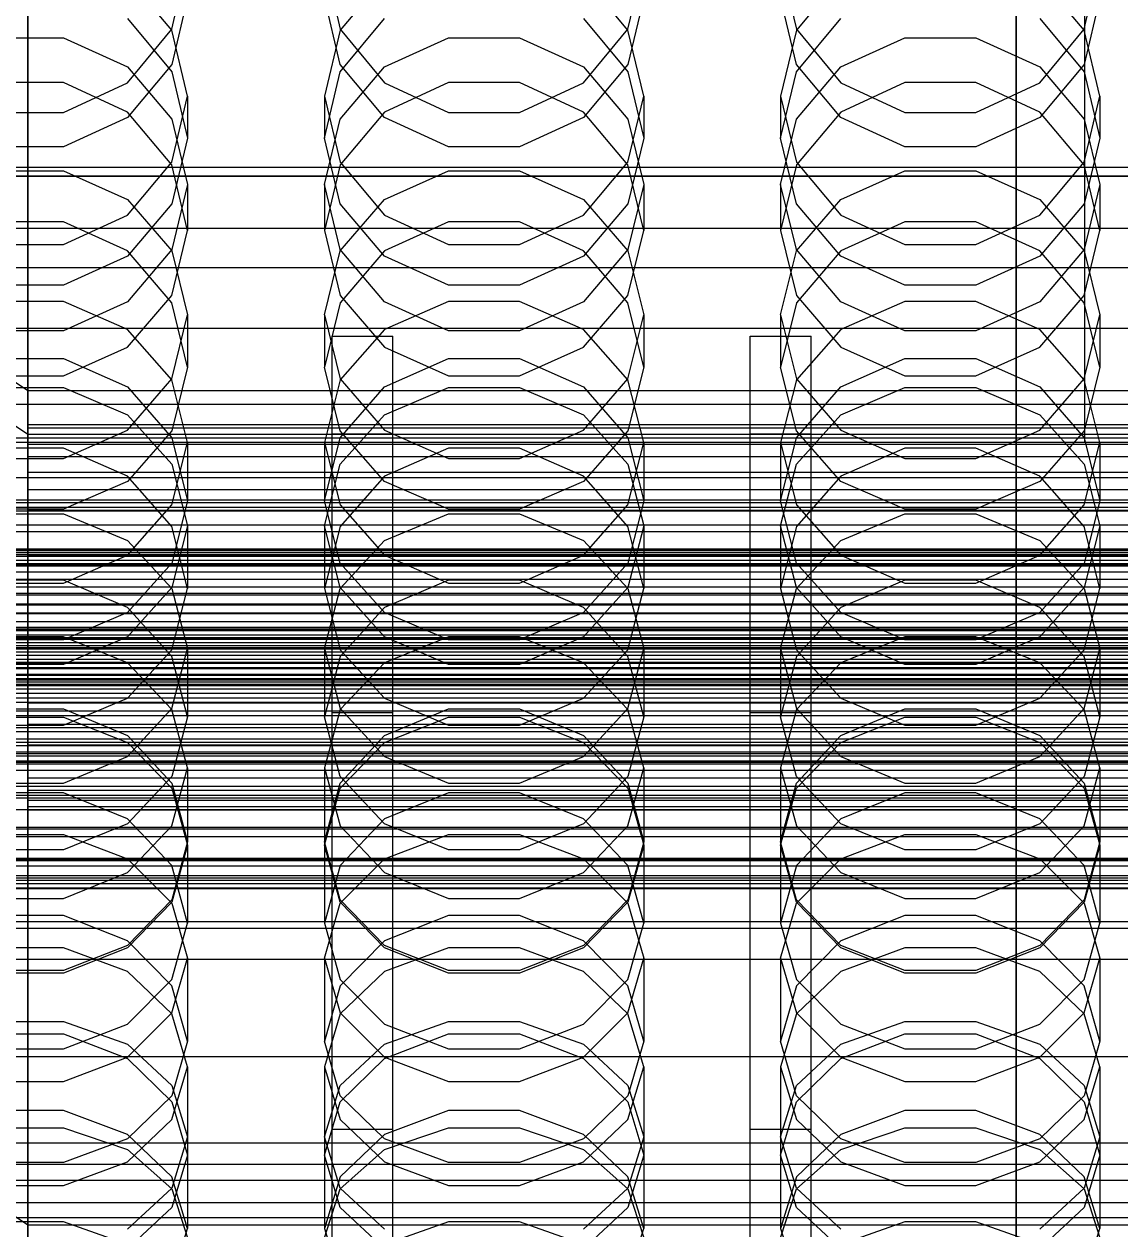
# Model space of a CAD drawing. Header units: millimetres. Extents: x -1970 to 34302, y -65268 to 6837.
# Drawn here: x -130.5 to 13.6, y -34538.5 to -34380 of the extents above; entities that cross this region are included whole.
import ezdxf

# ---------------------------------------------------------------- set-up
doc = ezdxf.new("R2010")
doc.units = ezdxf.units.MM
for name, color, linetype, lineweight in [('COTAS_O', 1, 'Continuous', 0), ('frontal_briquetadora', 7, 'Continuous', 0), ('frontal_C01', 7, 'Continuous', 0), ('frontal_C02', 7, 'Continuous', 0), ('frontal_mezcladora', 7, 'Continuous', 0), ('frontal_tolva', 7, 'Continuous', 0), ('frontal_tolva-C01', 7, 'Continuous', 0)]:
    doc.layers.add(name, color=color, linetype=linetype, lineweight=lineweight)
doc.dimstyles.new('R19_100', dxfattribs={"dimtxt": 250, "dimasz": 150, "dimexe": 150, "dimexo": 80, "dimgap": 100, "dimtad": 1, "dimtih": 1, "dimtoh": 1, "dimdsep": 46, "dimcen": 0.09, "dimadec": 0, "dimazin": 0, "dimtfac": 1, "dimtdec": 4, "dimtofl": 0, "dimtmove": 0, "dimatfit": 3, "dimfxl": 1, "dimtolj": 1, "dimtzin": 0, "dimarcsym": 0})

# ---------------------------------------------------------------- blocks, each defined once
blk = doc.blocks.new('*D35')
at = {"layer": 'COTAS_O', "color": 0, "lineweight": -2, "transparency": 16777216}
for p, q in [((-1725, -34320), (-1725, -33550)), ((1725, -34320), (1725, -33550)), ((-1575, -33700), (1575, -33700))]:
    blk.add_line(p, q, dxfattribs=at)
at = {"layer": 'COTAS_O', "color": 0, "transparency": 16777216}
for points in [[(-1575, -33675), (-1575, -33725), (-1725, -33700)], [(1575, -33675), (1575, -33725), (1725, -33700)]]:
    blk.add_solid(points, dxfattribs=at)
at = {"layer": 'Defpoints', "color": 0, "transparency": 16777216}
for p in [(1725, -33700), (-1725, -34400), (1725, -34400)]:
    blk.add_point(p, dxfattribs=at)
blk = doc.blocks.new('*D38')
at = {"layer": 'COTAS_O', "color": 0, "lineweight": -2, "transparency": 16777216}
for p, q in [((-570, -33700), (200, -33700)), ((50, -34750), (50, -33850)), ((-570, -34900), (200, -34900))]:
    blk.add_line(p, q, dxfattribs=at)
at = {"layer": 'COTAS_O', "color": 0, "transparency": 16777216}
for points in [[(25, -33850), (75, -33850), (50, -33700)], [(25, -34750), (75, -34750), (50, -34900)]]:
    blk.add_solid(points, dxfattribs=at)
at = {"layer": 'Defpoints', "color": 0, "transparency": 16777216}
for p in [(-650, -33700), (50, -33700), (-650, -34900)]:
    blk.add_point(p, dxfattribs=at)
blk = doc.blocks.new('*D39')
at = {"layer": 'COTAS_O', "color": 0, "lineweight": -2, "transparency": 16777216}
for p, q in [((-650, -34820), (-650, -34050)), ((650, -34820), (650, -34050)), ((-500, -34200), (500, -34200))]:
    blk.add_line(p, q, dxfattribs=at)
at = {"layer": 'COTAS_O', "color": 0, "transparency": 16777216}
for points in [[(-500, -34175), (-500, -34225), (-650, -34200)], [(500, -34175), (500, -34225), (650, -34200)]]:
    blk.add_solid(points, dxfattribs=at)
at = {"layer": 'Defpoints', "color": 0, "transparency": 16777216}
for p in [(650, -34200), (-650, -34900), (650, -34900)]:
    blk.add_point(p, dxfattribs=at)

msp = doc.modelspace()

# ---------------------------------------------------------------- linework, layer by layer
at = {"layer": 'frontal_briquetadora'}
for p, q in [((-111.08, -34380.664), (-109, -34371.863)), ((-91, -34371.863), (-88.92, -34380.664)), ((-51.08, -34380.664), (-49, -34371.863)), ((-31, -34371.863), (-28.92, -34380.664)), ((8.92, -34380.664), (11, -34371.863)), ((-111.08, -34380.809), (-116.907, -34373.853)), ((-83.093, -34373.853), (-88.92, -34380.809)), ((-51.08, -34380.809), (-56.907, -34373.853)), ((-23.093, -34373.853), (-28.92, -34380.809)), ((8.92, -34380.809), (3.093, -34373.853)), ((-109, -34376.522), (-111.08, -34385.296)), ((-88.92, -34385.296), (-91, -34376.522)), ((-49, -34376.522), (-51.08, -34385.296)), ((-28.92, -34385.296), (-31, -34376.522)), ((11, -34376.522), (8.92, -34385.296)), ((-116.906, -34379.254), (-111.08, -34386.283)), ((-88.92, -34386.283), (-83.094, -34379.254)), ((-56.906, -34379.254), (-51.08, -34386.283)), ((-28.92, -34386.283), (-23.094, -34379.254)), ((3.094, -34379.254), (8.92, -34386.283)), ((-116.907, -34387.722), (-111.08, -34380.664)), ((-109, -34389.484), (-111.08, -34380.809)), ((-88.92, -34380.809), (-91, -34389.484)), ((-88.92, -34380.664), (-83.093, -34387.722)), ((-56.907, -34387.722), (-51.08, -34380.664)), ((-49, -34389.484), (-51.08, -34380.809)), ((-28.92, -34380.809), (-31, -34389.484)), ((-28.92, -34380.664), (-23.093, -34387.722)), ((3.093, -34387.722), (8.92, -34380.664)), ((11, -34389.484), (8.92, -34380.809)), ((-134.673, -34381.804), (-125.327, -34381.804)), ((-125.327, -34381.804), (-116.907, -34385.622)), ((-83.093, -34385.622), (-74.673, -34381.804)), ((-74.673, -34381.804), (-65.327, -34381.804)), ((-65.327, -34381.804), (-56.907, -34385.622)), ((-23.093, -34385.622), (-14.673, -34381.804)), ((-14.673, -34381.804), (-5.327, -34381.804)), ((-5.327, -34381.804), (3.093, -34385.622)), ((-116.907, -34385.622), (-111.08, -34392.502)), ((-111.08, -34385.296), (-116.906, -34392.292)), ((-111.08, -34386.283), (-109, -34394.99)), ((-91, -34394.99), (-88.92, -34386.283)), ((-83.094, -34392.292), (-88.92, -34385.296)), ((-88.92, -34392.502), (-83.093, -34385.622)), ((-56.907, -34385.622), (-51.08, -34392.502)), ((-51.08, -34385.296), (-56.906, -34392.292)), ((-51.08, -34386.283), (-49, -34394.99)), ((-31, -34394.99), (-28.92, -34386.283)), ((-23.094, -34392.292), (-28.92, -34385.296)), ((-28.92, -34392.502), (-23.093, -34385.622)), ((3.093, -34385.622), (8.92, -34392.502)), ((8.92, -34385.296), (3.094, -34392.292)), ((8.92, -34386.283), (11, -34394.99)), ((-125.326, -34387.688), (-134.674, -34387.688)), ((-125.327, -34391.639), (-116.907, -34387.722)), ((-116.906, -34391.571), (-125.326, -34387.688)), ((-74.674, -34387.688), (-83.094, -34391.571)), ((-83.093, -34387.722), (-74.673, -34391.639)), ((-65.326, -34387.688), (-74.674, -34387.688)), ((-65.327, -34391.639), (-56.907, -34387.722)), ((-56.906, -34391.571), (-65.326, -34387.688)), ((-14.674, -34387.688), (-23.094, -34391.571)), ((-23.093, -34387.722), (-14.673, -34391.639)), ((-5.326, -34387.688), (-14.674, -34387.688)), ((-5.327, -34391.639), (3.093, -34387.722)), ((3.094, -34391.571), (-5.326, -34387.688)), ((-111.08, -34398.159), (-109, -34389.484)), ((-109, -34389.484), (-109, -34394.99)), ((-91, -34389.484), (-91, -34394.99)), ((-91, -34389.484), (-88.92, -34398.159)), ((-51.08, -34398.159), (-49, -34389.484)), ((-49, -34389.484), (-49, -34394.99)), ((-31, -34389.484), (-31, -34394.99)), ((-31, -34389.484), (-28.92, -34398.159)), ((8.92, -34398.159), (11, -34389.484)), ((11, -34389.484), (11, -34394.99)), ((-134.673, -34391.639), (-125.327, -34391.639)), ((-116.906, -34392.292), (-125.326, -34396.159)), ((-111.08, -34398.53), (-116.906, -34391.571)), ((-111.08, -34392.502), (-109, -34401.081)), ((-91, -34401.081), (-88.92, -34392.502)), ((-83.094, -34391.571), (-88.92, -34398.53)), ((-74.674, -34396.159), (-83.094, -34392.292)), ((-74.673, -34391.639), (-65.327, -34391.639)), ((-56.906, -34392.292), (-65.326, -34396.159)), ((-51.08, -34398.53), (-56.906, -34391.571)), ((-51.08, -34392.502), (-49, -34401.081)), ((-31, -34401.081), (-28.92, -34392.502)), ((-23.094, -34391.571), (-28.92, -34398.53)), ((-14.674, -34396.159), (-23.094, -34392.292)), ((-14.673, -34391.639), (-5.327, -34391.639)), ((3.094, -34392.292), (-5.326, -34396.159)), ((8.92, -34398.53), (3.094, -34391.571)), ((8.92, -34392.502), (11, -34401.081)), ((-109, -34394.99), (-111.08, -34403.634)), ((-88.92, -34403.634), (-91, -34394.99)), ((-49, -34394.99), (-51.08, -34403.634)), ((-28.92, -34403.634), (-31, -34394.99)), ((11, -34394.99), (8.92, -34403.634)), ((-125.326, -34396.159), (-134.674, -34396.159)), ((-65.326, -34396.159), (-74.674, -34396.159)), ((-5.326, -34396.159), (-14.674, -34396.159)), ((-116.907, -34405.116), (-111.08, -34398.159)), ((-109, -34407.145), (-111.08, -34398.53)), ((-88.92, -34398.53), (-91, -34407.145)), ((-88.92, -34398.159), (-83.093, -34405.116)), ((-56.907, -34405.116), (-51.08, -34398.159)), ((-49, -34407.145), (-51.08, -34398.53)), ((-28.92, -34398.53), (-31, -34407.145)), ((-28.92, -34398.159), (-23.093, -34405.116)), ((3.093, -34405.116), (8.92, -34398.159)), ((11, -34407.145), (8.92, -34398.53)), ((-134.673, -34399.304), (-125.327, -34399.304)), ((-125.327, -34399.304), (-116.907, -34403.051)), ((-83.093, -34403.051), (-74.673, -34399.304)), ((-74.673, -34399.304), (-65.327, -34399.304)), ((-65.327, -34399.304), (-56.907, -34403.051)), ((-23.093, -34403.051), (-14.673, -34399.304)), ((-14.673, -34399.304), (-5.327, -34399.304)), ((-5.327, -34399.304), (3.093, -34403.051)), ((-109, -34401.081), (-111.08, -34409.66)), ((-109, -34401.081), (-109, -34407.145)), ((-91, -34401.081), (-91, -34407.145)), ((-88.92, -34409.66), (-91, -34401.081)), ((-49, -34401.081), (-51.08, -34409.66)), ((-49, -34401.081), (-49, -34407.145)), ((-31, -34401.081), (-31, -34407.145)), ((-28.92, -34409.66), (-31, -34401.081)), ((11, -34401.081), (8.92, -34409.66)), ((11, -34401.081), (11, -34407.145)), ((-116.907, -34403.051), (-111.08, -34409.801)), ((-111.08, -34403.634), (-116.906, -34410.517)), ((-88.92, -34409.801), (-83.093, -34403.051)), ((-83.094, -34410.517), (-88.92, -34403.634)), ((-56.907, -34403.051), (-51.08, -34409.801)), ((-51.08, -34403.634), (-56.906, -34410.517)), ((-28.92, -34409.801), (-23.093, -34403.051)), ((-23.094, -34410.517), (-28.92, -34403.634)), ((3.093, -34403.051), (8.92, -34409.801)), ((8.92, -34403.634), (3.094, -34410.517)), ((-125.327, -34408.976), (-116.907, -34405.116)), ((-83.093, -34405.116), (-74.673, -34408.976)), ((-65.327, -34408.976), (-56.907, -34405.116)), ((-23.093, -34405.116), (-14.673, -34408.976)), ((-5.327, -34408.976), (3.093, -34405.116)), ((-125.326, -34405.988), (-134.674, -34405.988)), ((-116.906, -34409.807), (-125.326, -34405.988)), ((-74.674, -34405.988), (-83.094, -34409.807)), ((-65.326, -34405.988), (-74.674, -34405.988)), ((-56.906, -34409.807), (-65.326, -34405.988)), ((-14.674, -34405.988), (-23.094, -34409.807)), ((-5.326, -34405.988), (-14.674, -34405.988)), ((3.094, -34409.807), (-5.326, -34405.988)), ((-111.08, -34415.689), (-109, -34407.145)), ((-91, -34407.145), (-88.92, -34415.689)), ((-51.08, -34415.689), (-49, -34407.145)), ((-31, -34407.145), (-28.92, -34415.689)), ((8.92, -34415.689), (11, -34407.145)), ((-134.673, -34408.976), (-125.327, -34408.976)), ((-111.08, -34409.66), (-116.907, -34416.54)), ((-111.08, -34416.648), (-116.906, -34409.807)), ((-111.08, -34409.801), (-109, -34418.219)), ((-91, -34418.219), (-88.92, -34409.801)), ((-83.093, -34416.54), (-88.92, -34409.66)), ((-83.094, -34409.807), (-88.92, -34416.648)), ((-74.673, -34408.976), (-65.327, -34408.976)), ((-51.08, -34409.66), (-56.907, -34416.54)), ((-51.08, -34416.648), (-56.906, -34409.807)), ((-51.08, -34409.801), (-49, -34418.219)), ((-31, -34418.219), (-28.92, -34409.801)), ((-23.093, -34416.54), (-28.92, -34409.66)), ((-23.094, -34409.807), (-28.92, -34416.648)), ((-14.673, -34408.976), (-5.327, -34408.976)), ((8.92, -34409.66), (3.093, -34416.54)), ((8.92, -34416.648), (3.094, -34409.807)), ((8.92, -34409.801), (11, -34418.219)), ((-116.906, -34410.517), (-125.326, -34414.319)), ((-74.674, -34414.319), (-83.094, -34410.517)), ((-56.906, -34410.517), (-65.326, -34414.319)), ((-14.674, -34414.319), (-23.094, -34410.517)), ((3.094, -34410.517), (-5.326, -34414.319)), ((-125.326, -34414.319), (-134.674, -34414.319)), ((-65.326, -34414.319), (-74.674, -34414.319)), ((-5.326, -34414.319), (-14.674, -34414.319)), ((-116.906, -34422.488), (-111.08, -34415.689)), ((-88.92, -34415.689), (-83.094, -34422.488)), ((-56.906, -34422.488), (-51.08, -34415.689)), ((-28.92, -34415.689), (-23.094, -34422.488)), ((3.094, -34422.488), (8.92, -34415.689)), ((-125.327, -34416.505), (-134.673, -34416.505)), ((-116.907, -34420.17), (-125.327, -34416.505)), ((-116.907, -34416.54), (-125.327, -34420.358)), ((-109, -34425.108), (-111.08, -34416.648)), ((-88.92, -34416.648), (-91, -34425.108)), ((-74.673, -34416.505), (-83.093, -34420.17)), ((-74.673, -34420.358), (-83.093, -34416.54)), ((-65.327, -34416.505), (-74.673, -34416.505)), ((-56.907, -34420.17), (-65.327, -34416.505)), ((-56.907, -34416.54), (-65.327, -34420.358)), ((-49, -34425.108), (-51.08, -34416.648)), ((-28.92, -34416.648), (-31, -34425.108)), ((-14.673, -34416.505), (-23.093, -34420.17)), ((-14.673, -34420.358), (-23.093, -34416.54)), ((-5.327, -34416.505), (-14.673, -34416.505)), ((3.093, -34420.17), (-5.327, -34416.505)), ((3.093, -34416.54), (-5.327, -34420.358)), ((11, -34425.108), (8.92, -34416.648)), ((-111.08, -34426.637), (-109, -34418.219)), ((-109, -34418.219), (-109, -34425.108)), ((-91, -34418.219), (-91, -34425.108)), ((-91, -34418.219), (-88.92, -34426.637)), ((-51.08, -34426.637), (-49, -34418.219)), ((-49, -34418.219), (-49, -34425.108)), ((-31, -34418.219), (-31, -34425.108)), ((-31, -34418.219), (-28.92, -34426.637)), ((8.92, -34426.637), (11, -34418.219)), ((11, -34418.219), (11, -34425.108)), ((-125.327, -34420.358), (-134.673, -34420.358)), ((-111.08, -34426.776), (-116.907, -34420.17)), ((-83.093, -34420.17), (-88.92, -34426.776)), ((-65.327, -34420.358), (-74.673, -34420.358)), ((-51.08, -34426.776), (-56.907, -34420.17)), ((-23.093, -34420.17), (-28.92, -34426.776)), ((-5.327, -34420.358), (-14.673, -34420.358)), ((8.92, -34426.776), (3.093, -34420.17)), ((-125.326, -34426.241), (-116.906, -34422.488)), ((-83.094, -34422.488), (-74.674, -34426.241)), ((-65.326, -34426.241), (-56.906, -34422.488)), ((-23.094, -34422.488), (-14.674, -34426.241)), ((-5.326, -34426.241), (3.094, -34422.488)), ((-134.674, -34423.972), (-125.326, -34423.972)), ((-125.326, -34423.972), (-116.906, -34427.72)), ((-83.094, -34427.72), (-74.674, -34423.972)), ((-74.674, -34423.972), (-65.326, -34423.972)), ((-65.326, -34423.972), (-56.906, -34427.72)), ((-23.094, -34427.72), (-14.674, -34423.972)), ((-14.674, -34423.972), (-5.326, -34423.972)), ((-5.326, -34423.972), (3.094, -34427.72)), ((-109, -34425.108), (-111.08, -34433.486)), ((-88.92, -34433.486), (-91, -34425.108)), ((-49, -34425.108), (-51.08, -34433.486)), ((-28.92, -34433.486), (-31, -34425.108)), ((11, -34425.108), (8.92, -34433.486)), ((-134.674, -34426.241), (-125.326, -34426.241)), ((-116.907, -34433.388), (-111.08, -34426.637)), ((-109, -34435.012), (-111.08, -34426.776)), ((-88.92, -34426.776), (-91, -34435.012)), ((-88.92, -34426.637), (-83.093, -34433.388)), ((-74.674, -34426.241), (-65.326, -34426.241)), ((-56.907, -34433.388), (-51.08, -34426.637)), ((-49, -34435.012), (-51.08, -34426.776)), ((-28.92, -34426.776), (-31, -34435.012)), ((-28.92, -34426.637), (-23.093, -34433.388)), ((-14.674, -34426.241), (-5.326, -34426.241)), ((3.093, -34433.388), (8.92, -34426.637)), ((11, -34435.012), (8.92, -34426.776)), ((-134.673, -34427.785), (-125.327, -34427.785)), ((-125.327, -34427.785), (-116.907, -34431.392)), ((-116.906, -34427.72), (-111.08, -34434.426)), ((-88.92, -34434.426), (-83.094, -34427.72)), ((-83.093, -34431.392), (-74.673, -34427.785)), ((-74.673, -34427.785), (-65.327, -34427.785)), ((-65.327, -34427.785), (-56.907, -34431.392)), ((-56.906, -34427.72), (-51.08, -34434.426)), ((-28.92, -34434.426), (-23.094, -34427.72)), ((-23.093, -34431.392), (-14.673, -34427.785)), ((-14.673, -34427.785), (-5.327, -34427.785)), ((-5.327, -34427.785), (3.093, -34431.392)), ((3.094, -34427.72), (8.92, -34434.426)), ((-116.907, -34431.392), (-111.08, -34437.891)), ((-88.92, -34437.891), (-83.093, -34431.392)), ((-56.907, -34431.392), (-51.08, -34437.891)), ((-28.92, -34437.891), (-23.093, -34431.392)), ((3.093, -34431.392), (8.92, -34437.891)), ((-125.327, -34437.134), (-116.907, -34433.388)), ((-111.08, -34433.486), (-116.906, -34440.145)), ((-83.094, -34440.145), (-88.92, -34433.486)), ((-83.093, -34433.388), (-74.673, -34437.134)), ((-65.327, -34437.134), (-56.907, -34433.388)), ((-51.08, -34433.486), (-56.906, -34440.145)), ((-23.094, -34440.145), (-28.92, -34433.486)), ((-23.093, -34433.388), (-14.673, -34437.134)), ((-5.327, -34437.134), (3.093, -34433.388)), ((8.92, -34433.486), (3.094, -34440.145)), ((200, -34434.477), (-160, -34434.477)), ((-111.08, -34434.426), (-109, -34442.708)), ((-111.08, -34443.249), (-109, -34435.012)), ((-109, -34435.012), (-109, -34442.708)), ((-91, -34442.708), (-88.92, -34434.426)), ((-91, -34435.012), (-91, -34442.708)), ((-91, -34435.012), (-88.92, -34443.249)), ((-51.08, -34434.426), (-49, -34442.708)), ((-51.08, -34443.249), (-49, -34435.012)), ((-49, -34435.012), (-49, -34442.708)), ((-31, -34442.708), (-28.92, -34434.426)), ((-31, -34435.012), (-31, -34442.708)), ((-31, -34435.012), (-28.92, -34443.249)), ((8.92, -34434.426), (11, -34442.708)), ((8.92, -34443.249), (11, -34435.012)), ((11, -34435.012), (11, -34442.708)), ((-125.326, -34435.765), (-134.674, -34435.765)), ((-116.906, -34439.459), (-125.326, -34435.765)), ((-74.674, -34435.765), (-83.094, -34439.459)), ((-65.326, -34435.765), (-74.674, -34435.765)), ((-56.906, -34439.459), (-65.326, -34435.765)), ((-14.674, -34435.765), (-23.094, -34439.459)), ((-5.326, -34435.765), (-14.674, -34435.765)), ((3.094, -34439.459), (-5.326, -34435.765)), ((-134.673, -34437.134), (-125.327, -34437.134)), ((-111.08, -34437.891), (-109, -34445.996)), ((-91, -34445.996), (-88.92, -34437.891)), ((-74.673, -34437.134), (-65.327, -34437.134)), ((-51.08, -34437.891), (-49, -34445.996)), ((-31, -34445.996), (-28.92, -34437.891)), ((-14.673, -34437.134), (-5.327, -34437.134)), ((8.92, -34437.891), (11, -34445.996)), ((-160, -34439.62), (200, -34439.62)), ((-116.906, -34440.145), (-125.326, -34443.818)), ((-111.08, -34446.067), (-116.906, -34439.459)), ((-83.094, -34439.459), (-88.92, -34446.067)), ((-74.674, -34443.818), (-83.094, -34440.145)), ((-56.906, -34440.145), (-65.326, -34443.818)), ((-51.08, -34446.067), (-56.906, -34439.459)), ((-23.094, -34439.459), (-28.92, -34446.067)), ((-14.674, -34443.818), (-23.094, -34440.145)), ((3.094, -34440.145), (-5.326, -34443.818)), ((8.92, -34446.067), (3.094, -34439.459)), ((-116.907, -34449.855), (-111.08, -34443.249)), ((-109, -34442.708), (-111.08, -34450.901)), ((-88.92, -34450.901), (-91, -34442.708)), ((-88.92, -34443.249), (-83.093, -34449.855)), ((-56.907, -34449.855), (-51.08, -34443.249)), ((-49, -34442.708), (-51.08, -34450.901)), ((-28.92, -34450.901), (-31, -34442.708)), ((-28.92, -34443.249), (-23.093, -34449.855)), ((3.093, -34449.855), (8.92, -34443.249)), ((11, -34442.708), (8.92, -34450.901)), ((-125.326, -34443.818), (-134.674, -34443.818)), ((-134.673, -34444.394), (-125.327, -34444.394)), ((-125.327, -34444.394), (-116.907, -34447.906)), ((-83.093, -34447.906), (-74.673, -34444.394)), ((-65.326, -34443.818), (-74.674, -34443.818)), ((-74.673, -34444.394), (-65.327, -34444.394)), ((-65.327, -34444.394), (-56.907, -34447.906)), ((-23.093, -34447.906), (-14.673, -34444.394)), ((-5.326, -34443.818), (-14.674, -34443.818)), ((-14.673, -34444.394), (-5.327, -34444.394)), ((-5.327, -34444.394), (3.093, -34447.906)), ((-109, -34445.996), (-111.08, -34454.101)), ((-109, -34454.221), (-111.08, -34446.067)), ((-109, -34445.996), (-109, -34454.221)), ((-91, -34445.996), (-91, -34454.221)), ((-88.92, -34454.101), (-91, -34445.996)), ((-88.92, -34446.067), (-91, -34454.221)), ((-49, -34445.996), (-51.08, -34454.101)), ((-49, -34454.221), (-51.08, -34446.067)), ((-49, -34445.996), (-49, -34454.221)), ((-31, -34445.996), (-31, -34454.221)), ((-28.92, -34454.101), (-31, -34445.996)), ((-28.92, -34446.067), (-31, -34454.221)), ((11, -34445.996), (8.92, -34454.101)), ((11, -34454.221), (8.92, -34446.067)), ((11, -34445.996), (11, -34454.221)), ((-116.907, -34447.906), (-111.08, -34454.234)), ((-88.92, -34454.234), (-83.093, -34447.906)), ((-56.907, -34447.906), (-51.08, -34454.234)), ((-28.92, -34454.234), (-23.093, -34447.906)), ((3.093, -34447.906), (8.92, -34454.234)), ((200, -34451.11), (-160, -34451.11)), ((-125.327, -34453.52), (-116.907, -34449.855)), ((-111.08, -34450.901), (-116.906, -34457.404)), ((-83.094, -34457.404), (-88.92, -34450.901)), ((-83.093, -34449.855), (-74.673, -34453.52)), ((-65.327, -34453.52), (-56.907, -34449.855)), ((-51.08, -34450.901), (-56.906, -34457.404)), ((-23.094, -34457.404), (-28.92, -34450.901)), ((-23.093, -34449.855), (-14.673, -34453.52)), ((-5.327, -34453.52), (3.093, -34449.855)), ((8.92, -34450.901), (3.094, -34457.404)), ((-125.326, -34453.127), (-134.674, -34453.127)), ((-134.673, -34453.52), (-125.327, -34453.52)), ((-116.906, -34456.734), (-125.326, -34453.127)), ((-111.08, -34454.101), (-116.907, -34460.601)), ((-111.08, -34462.278), (-109, -34454.221)), ((-111.08, -34454.234), (-109, -34462.125)), ((-91, -34454.221), (-88.92, -34462.278)), ((-91, -34462.125), (-88.92, -34454.234)), ((-83.093, -34460.601), (-88.92, -34454.101)), ((-74.674, -34453.127), (-83.094, -34456.734)), ((-65.326, -34453.127), (-74.674, -34453.127)), ((-74.673, -34453.52), (-65.327, -34453.52)), ((-56.906, -34456.734), (-65.326, -34453.127)), ((-51.08, -34454.101), (-56.907, -34460.601)), ((-51.08, -34462.278), (-49, -34454.221)), ((-51.08, -34454.234), (-49, -34462.125)), ((-31, -34454.221), (-28.92, -34462.278)), ((-31, -34462.125), (-28.92, -34454.234)), ((-23.093, -34460.601), (-28.92, -34454.101)), ((-14.674, -34453.127), (-23.094, -34456.734)), ((-5.326, -34453.127), (-14.674, -34453.127)), ((-14.673, -34453.52), (-5.327, -34453.52)), ((3.094, -34456.734), (-5.326, -34453.127)), ((8.92, -34454.101), (3.093, -34460.601)), ((8.92, -34462.278), (11, -34454.221)), ((8.92, -34454.234), (11, -34462.125)), ((-160, -34457.538), (200, -34457.538)), ((-116.906, -34457.404), (-125.326, -34460.988)), ((-111.08, -34463.18), (-116.906, -34456.734)), ((-83.094, -34456.734), (-88.92, -34463.181)), ((-74.674, -34460.988), (-83.094, -34457.404)), ((-56.906, -34457.404), (-65.326, -34460.988)), ((-51.08, -34463.18), (-56.906, -34456.734)), ((-23.094, -34456.734), (-28.92, -34463.181)), ((-14.674, -34460.988), (-23.094, -34457.404)), ((3.094, -34457.404), (-5.326, -34460.988)), ((8.92, -34463.18), (3.094, -34456.734)), ((-125.327, -34460.596), (-134.673, -34460.596)), ((-116.907, -34464.004), (-125.327, -34460.596)), ((-116.907, -34460.601), (-125.327, -34464.208)), ((-74.673, -34460.596), (-83.093, -34464.004)), ((-74.673, -34464.208), (-83.093, -34460.601)), ((-65.327, -34460.596), (-74.673, -34460.596)), ((-56.907, -34464.004), (-65.327, -34460.596)), ((-56.907, -34460.601), (-65.327, -34464.208)), ((-14.673, -34460.596), (-23.093, -34464.004)), ((-14.673, -34464.208), (-23.093, -34460.601)), ((-5.327, -34460.596), (-14.673, -34460.596)), ((3.093, -34464.004), (-5.327, -34460.596)), ((3.093, -34460.601), (-5.327, -34464.208)), ((200, -34461.368), (-160, -34461.368)), ((-125.326, -34460.988), (-134.674, -34460.988)), ((-116.906, -34468.668), (-111.08, -34462.278)), ((-111.08, -34470.016), (-109, -34462.125)), ((-109, -34462.125), (-109, -34471.125)), ((-91, -34462.125), (-91, -34471.125)), ((-91, -34462.125), (-88.92, -34470.016)), ((-88.92, -34462.278), (-83.094, -34468.668)), ((-65.326, -34460.988), (-74.674, -34460.988)), ((-56.906, -34468.668), (-51.08, -34462.278)), ((-51.08, -34470.016), (-49, -34462.125)), ((-49, -34462.125), (-49, -34471.125)), ((-31, -34462.125), (-31, -34471.125)), ((-31, -34462.125), (-28.92, -34470.016)), ((-28.92, -34462.278), (-23.094, -34468.668)), ((-5.326, -34460.988), (-14.674, -34460.988)), ((3.094, -34468.668), (8.92, -34462.278)), ((8.92, -34470.016), (11, -34462.125)), ((11, -34462.125), (11, -34471.125)), ((-160, -34463.94), (200, -34463.94)), ((-109, -34471.125), (-111.08, -34463.18)), ((-88.92, -34463.181), (-91, -34471.125)), ((-49, -34471.125), (-51.08, -34463.18)), ((-28.92, -34463.181), (-31, -34471.125)), ((11, -34471.125), (8.92, -34463.18)), ((-125.327, -34464.208), (-134.673, -34464.208)), ((-111.08, -34470.145), (-116.907, -34464.004)), ((-83.093, -34464.004), (-88.92, -34470.145)), ((-65.327, -34464.208), (-74.673, -34464.208)), ((-51.08, -34470.145), (-56.907, -34464.004)), ((-23.093, -34464.004), (-28.92, -34470.145)), ((-5.327, -34464.208), (-14.673, -34464.208)), ((8.92, -34470.145), (3.093, -34464.004)), ((-125.326, -34472.188), (-116.906, -34468.668)), ((-83.094, -34468.668), (-74.674, -34472.188)), ((-65.326, -34472.188), (-56.906, -34468.668)), ((-23.094, -34468.668), (-14.674, -34472.188)), ((-5.326, -34472.188), (3.094, -34468.668)), ((-134.674, -34470.06), (-125.326, -34470.06)), ((-125.326, -34470.06), (-116.906, -34473.572)), ((-116.907, -34476.344), (-111.08, -34470.016)), ((-109, -34477.803), (-111.08, -34470.145)), ((-88.92, -34470.145), (-91, -34477.803)), ((-88.92, -34470.016), (-83.093, -34476.344)), ((-83.094, -34473.572), (-74.674, -34470.06)), ((-74.674, -34470.06), (-65.326, -34470.06)), ((-65.326, -34470.06), (-56.906, -34473.572)), ((-56.907, -34476.344), (-51.08, -34470.016)), ((-49, -34477.803), (-51.08, -34470.145)), ((-28.92, -34470.145), (-31, -34477.803)), ((-28.92, -34470.016), (-23.093, -34476.344)), ((-23.094, -34473.572), (-14.674, -34470.06)), ((-14.674, -34470.06), (-5.326, -34470.06)), ((-5.326, -34470.06), (3.094, -34473.572)), ((3.093, -34476.344), (8.92, -34470.016)), ((11, -34477.803), (8.92, -34470.145)), ((-134.673, -34471.151), (-125.327, -34471.151)), ((-125.327, -34471.151), (-116.907, -34474.485)), ((-109, -34471.125), (-111.08, -34478.964)), ((-88.92, -34478.964), (-91, -34471.125)), ((-83.093, -34474.485), (-74.673, -34471.151)), ((-74.673, -34471.151), (-65.327, -34471.151)), ((-65.327, -34471.151), (-56.907, -34474.485)), ((-49, -34471.125), (-51.08, -34478.964)), ((-28.92, -34478.964), (-31, -34471.125)), ((-23.093, -34474.485), (-14.673, -34471.151)), ((-14.673, -34471.151), (-5.327, -34471.151)), ((-5.327, -34471.151), (3.093, -34474.485)), ((11, -34471.125), (8.92, -34478.964)), ((-134.674, -34472.188), (-125.326, -34472.188)), ((-74.674, -34472.188), (-65.326, -34472.188)), ((-14.674, -34472.188), (-5.326, -34472.188)), ((-116.907, -34474.485), (-111.08, -34480.494)), ((-116.906, -34473.572), (-111.08, -34479.841)), ((-88.92, -34479.841), (-83.094, -34473.572)), ((-88.92, -34480.494), (-83.093, -34474.485)), ((-56.907, -34474.485), (-51.08, -34480.494)), ((-56.906, -34473.572), (-51.08, -34479.841)), ((-28.92, -34479.841), (-23.094, -34473.572)), ((-28.92, -34480.494), (-23.093, -34474.485)), ((3.093, -34474.485), (8.92, -34480.494)), ((3.094, -34473.572), (8.92, -34479.841)), ((-125.327, -34479.856), (-116.907, -34476.344)), ((-83.093, -34476.344), (-74.673, -34479.856)), ((-65.327, -34479.856), (-56.907, -34476.344)), ((-23.093, -34476.344), (-14.673, -34479.856)), ((-5.327, -34479.856), (3.093, -34476.344)), ((200, -34478.149), (-160, -34478.149)), ((-111.08, -34485.461), (-109, -34477.803)), ((-109, -34477.803), (-109, -34487.557)), ((-91, -34477.803), (-91, -34487.557)), ((-91, -34477.803), (-88.92, -34485.461)), ((-51.08, -34485.461), (-49, -34477.803)), ((-49, -34477.803), (-49, -34487.557)), ((-31, -34477.803), (-31, -34487.557)), ((-31, -34477.803), (-28.92, -34485.461)), ((8.92, -34485.461), (11, -34477.803)), ((11, -34477.803), (11, -34487.557)), ((-111.08, -34478.964), (-116.906, -34485.172)), ((-83.094, -34485.172), (-88.92, -34478.964)), ((-51.08, -34478.964), (-56.906, -34485.172)), ((-23.094, -34485.172), (-28.92, -34478.964)), ((8.92, -34478.964), (3.094, -34485.172)), ((-125.326, -34481.091), (-134.674, -34481.091)), ((-134.673, -34479.856), (-125.327, -34479.856)), ((-116.906, -34484.534), (-125.326, -34481.091)), ((-111.08, -34479.841), (-109, -34487.557)), ((-111.08, -34480.494), (-109, -34487.986)), ((-91, -34487.557), (-88.92, -34479.841)), ((-91, -34487.986), (-88.92, -34480.494)), ((-74.674, -34481.091), (-83.094, -34484.534)), ((-65.326, -34481.091), (-74.674, -34481.091)), ((-74.673, -34479.856), (-65.327, -34479.856)), ((-56.906, -34484.534), (-65.326, -34481.091)), ((-51.08, -34479.841), (-49, -34487.557)), ((-51.08, -34480.494), (-49, -34487.986)), ((-31, -34487.557), (-28.92, -34479.841)), ((-31, -34487.986), (-28.92, -34480.494)), ((-14.674, -34481.091), (-23.094, -34484.534)), ((-5.326, -34481.091), (-14.674, -34481.091)), ((-14.673, -34479.856), (-5.327, -34479.856)), ((3.094, -34484.534), (-5.326, -34481.091)), ((8.92, -34479.841), (11, -34487.557)), ((8.92, -34480.494), (11, -34487.986)), ((-160, -34481.433), (200, -34481.433)), ((-160, -34483.291), (200, -34483.291)), ((-111.08, -34490.676), (-116.906, -34484.534)), ((-83.094, -34484.534), (-88.92, -34490.676)), ((-51.08, -34490.676), (-56.906, -34484.534)), ((-23.094, -34484.534), (-28.92, -34490.676)), ((8.92, -34490.676), (3.094, -34484.534)), ((-160, -34485.849), (200, -34485.849)), ((-116.906, -34485.172), (-125.326, -34488.588)), ((-116.907, -34491.602), (-111.08, -34485.461)), ((-88.92, -34485.461), (-83.093, -34491.602)), ((-74.674, -34488.588), (-83.094, -34485.172)), ((-56.906, -34485.172), (-65.326, -34488.588)), ((-56.907, -34491.602), (-51.08, -34485.461)), ((-28.92, -34485.461), (-23.093, -34491.602)), ((-14.674, -34488.588), (-23.094, -34485.172)), ((3.094, -34485.172), (-5.326, -34488.588)), ((3.093, -34491.602), (8.92, -34485.461)), ((-134.673, -34486.586), (-125.327, -34486.586)), ((-125.327, -34486.586), (-116.907, -34489.803)), ((-109, -34487.557), (-111.08, -34495.158)), ((-88.92, -34495.158), (-91, -34487.557)), ((-83.093, -34489.803), (-74.673, -34486.586)), ((-74.673, -34486.586), (-65.327, -34486.586)), ((-65.327, -34486.586), (-56.907, -34489.803)), ((-49, -34487.557), (-51.08, -34495.158)), ((-28.92, -34495.158), (-31, -34487.557)), ((-23.093, -34489.803), (-14.673, -34486.586)), ((-14.673, -34486.586), (-5.327, -34486.586)), ((-5.327, -34486.586), (3.093, -34489.803)), ((11, -34487.557), (8.92, -34495.158)), ((-125.326, -34488.588), (-134.674, -34488.588)), ((-109, -34487.986), (-111.08, -34495.478)), ((-109, -34487.986), (-109, -34498.23)), ((-91, -34487.986), (-91, -34498.23)), ((-88.92, -34495.478), (-91, -34487.986)), ((-65.326, -34488.588), (-74.674, -34488.588)), ((-49, -34487.986), (-51.08, -34495.478)), ((-49, -34487.986), (-49, -34498.23)), ((-31, -34487.986), (-31, -34498.23)), ((-28.92, -34495.478), (-31, -34487.986)), ((-5.326, -34488.588), (-14.674, -34488.588)), ((11, -34487.986), (8.92, -34495.478)), ((11, -34487.986), (11, -34498.23)), ((-160, -34489.719), (200, -34489.719)), ((-160, -34489.991), (200, -34489.991)), ((-116.907, -34489.803), (-111.08, -34495.6)), ((-109, -34498.23), (-111.08, -34490.676)), ((-88.92, -34490.676), (-91, -34498.23)), ((-88.92, -34495.6), (-83.093, -34489.803)), ((-56.907, -34489.803), (-51.08, -34495.6)), ((-49, -34498.23), (-51.08, -34490.676)), ((-28.92, -34490.676), (-31, -34498.23)), ((-28.92, -34495.6), (-23.093, -34489.803)), ((3.093, -34489.803), (8.92, -34495.6)), ((11, -34498.23), (8.92, -34490.676)), ((-160, -34492.29), (200, -34492.29)), ((-125.327, -34495.01), (-116.907, -34491.602)), ((-83.093, -34491.602), (-74.673, -34495.01)), ((-65.327, -34495.01), (-56.907, -34491.602)), ((-23.093, -34491.602), (-14.673, -34495.01)), ((-5.327, -34495.01), (3.093, -34491.602)), ((-160, -34493.614), (200, -34493.614)), ((-134.673, -34495.01), (-125.327, -34495.01)), ((-111.08, -34495.478), (-116.907, -34501.486)), ((-111.08, -34495.158), (-116.906, -34501.17)), ((-111.08, -34495.6), (-109, -34502.829)), ((-91, -34502.829), (-88.92, -34495.6)), ((-83.094, -34501.17), (-88.92, -34495.158)), ((-83.093, -34501.486), (-88.92, -34495.478)), ((-74.673, -34495.01), (-65.327, -34495.01)), ((-51.08, -34495.478), (-56.907, -34501.486)), ((-51.08, -34495.158), (-56.906, -34501.17)), ((-51.08, -34495.6), (-49, -34502.829)), ((-31, -34502.829), (-28.92, -34495.6)), ((-23.094, -34501.17), (-28.92, -34495.158)), ((-23.093, -34501.486), (-28.92, -34495.478)), ((-14.673, -34495.01), (-5.327, -34495.01)), ((8.92, -34495.478), (3.093, -34501.486)), ((8.92, -34495.158), (3.094, -34501.17)), ((8.92, -34495.6), (11, -34502.829)), ((-125.326, -34497.219), (-134.674, -34497.219)), ((-116.906, -34500.552), (-125.326, -34497.219)), ((-74.674, -34497.219), (-83.094, -34500.552)), ((-65.326, -34497.219), (-74.674, -34497.219)), ((-56.906, -34500.552), (-65.326, -34497.219)), ((-14.674, -34497.219), (-23.094, -34500.552)), ((-5.326, -34497.219), (-14.674, -34497.219)), ((3.094, -34500.552), (-5.326, -34497.219)), ((-160, -34498.03), (200, -34498.03)), ((-111.08, -34505.662), (-109, -34498.23)), ((-91, -34498.23), (-88.92, -34505.662)), ((-51.08, -34505.662), (-49, -34498.23)), ((-31, -34498.23), (-28.92, -34505.662)), ((8.92, -34505.662), (11, -34498.23)), ((-125.327, -34501.512), (-134.673, -34501.512)), ((-116.907, -34501.486), (-125.327, -34504.82)), ((-116.907, -34504.604), (-125.327, -34501.512)), ((-116.906, -34501.17), (-125.326, -34504.474)), ((-111.08, -34506.493), (-116.906, -34500.552)), ((-83.094, -34500.552), (-88.92, -34506.493)), ((-74.674, -34504.474), (-83.094, -34501.17)), ((-74.673, -34504.82), (-83.093, -34501.486)), ((-74.673, -34501.512), (-83.093, -34504.604)), ((-65.327, -34501.512), (-74.673, -34501.512)), ((-56.907, -34501.486), (-65.327, -34504.82)), ((-56.907, -34504.604), (-65.327, -34501.512)), ((-56.906, -34501.17), (-65.326, -34504.474)), ((-51.08, -34506.493), (-56.906, -34500.552)), ((-23.094, -34500.552), (-28.92, -34506.493)), ((-14.674, -34504.474), (-23.094, -34501.17)), ((-14.673, -34504.82), (-23.093, -34501.486)), ((-14.673, -34501.512), (-23.093, -34504.604)), ((-5.327, -34501.512), (-14.673, -34501.512)), ((3.093, -34501.486), (-5.327, -34504.82)), ((3.093, -34504.604), (-5.327, -34501.512)), ((3.094, -34501.17), (-5.326, -34504.474)), ((8.92, -34506.493), (3.094, -34500.552)), ((-111.08, -34510.058), (-109, -34502.829)), ((-109, -34502.829), (-109, -34513.787)), ((-91, -34502.829), (-91, -34513.787)), ((-91, -34502.829), (-88.92, -34510.058)), ((-51.08, -34510.058), (-49, -34502.829)), ((-49, -34502.829), (-49, -34513.787)), ((-31, -34502.829), (-31, -34513.787)), ((-31, -34502.829), (-28.92, -34510.058)), ((8.92, -34510.058), (11, -34502.829)), ((11, -34502.829), (11, -34513.787)), ((-125.326, -34504.474), (-134.674, -34504.474)), ((-125.327, -34504.82), (-134.673, -34504.82)), ((-111.08, -34510.176), (-116.907, -34504.604)), ((-83.093, -34504.604), (-88.92, -34510.176)), ((-65.326, -34504.474), (-74.674, -34504.474)), ((-65.327, -34504.82), (-74.673, -34504.82)), ((-51.08, -34510.176), (-56.907, -34504.604)), ((-23.093, -34504.604), (-28.92, -34510.176)), ((-5.326, -34504.474), (-14.674, -34504.474)), ((-5.327, -34504.82), (-14.673, -34504.82)), ((8.92, -34510.176), (3.093, -34504.604)), ((-116.906, -34511.534), (-111.08, -34505.662)), ((-109, -34513.787), (-111.08, -34506.493)), ((-88.92, -34506.493), (-91, -34513.787)), ((-88.92, -34505.662), (-83.094, -34511.534)), ((-56.906, -34511.534), (-51.08, -34505.662)), ((-49, -34513.787), (-51.08, -34506.493)), ((-28.92, -34506.493), (-31, -34513.787)), ((-28.92, -34505.662), (-23.094, -34511.534)), ((3.094, -34511.534), (8.92, -34505.662)), ((11, -34513.787), (8.92, -34506.493)), ((-134.673, -34511.161), (-125.327, -34511.161)), ((-125.327, -34511.161), (-116.907, -34514.166)), ((-116.907, -34515.855), (-111.08, -34510.058)), ((-109, -34517.123), (-111.08, -34510.176)), ((-88.92, -34510.176), (-91, -34517.123)), ((-88.92, -34510.058), (-83.093, -34515.855)), ((-83.093, -34514.166), (-74.673, -34511.161)), ((-74.673, -34511.161), (-65.327, -34511.161)), ((-65.327, -34511.161), (-56.907, -34514.166)), ((-56.907, -34515.855), (-51.08, -34510.058)), ((-49, -34517.123), (-51.08, -34510.176)), ((-28.92, -34510.176), (-31, -34517.123)), ((-28.92, -34510.058), (-23.093, -34515.855)), ((-23.093, -34514.166), (-14.673, -34511.161)), ((-14.673, -34511.161), (-5.327, -34511.161)), ((-5.327, -34511.161), (3.093, -34514.166)), ((3.093, -34515.855), (8.92, -34510.058)), ((11, -34517.123), (8.92, -34510.176)), ((-134.674, -34512.811), (-125.326, -34512.811)), ((-125.326, -34514.76), (-116.906, -34511.534)), ((-125.326, -34512.811), (-116.906, -34516.027)), ((-83.094, -34511.534), (-74.674, -34514.76)), ((-83.094, -34516.027), (-74.674, -34512.811)), ((-74.674, -34512.811), (-65.326, -34512.811)), ((-65.326, -34514.76), (-56.906, -34511.534)), ((-65.326, -34512.811), (-56.906, -34516.027)), ((-23.094, -34511.534), (-14.674, -34514.76)), ((-23.094, -34516.027), (-14.674, -34512.811)), ((-14.674, -34512.811), (-5.326, -34512.811)), ((-5.326, -34514.76), (3.094, -34511.534)), ((-5.326, -34512.811), (3.094, -34516.027)), ((-116.907, -34514.166), (-111.08, -34519.58)), ((-109, -34513.787), (-111.08, -34520.952)), ((-88.92, -34520.952), (-91, -34513.787)), ((-88.92, -34519.58), (-83.093, -34514.166)), ((-56.907, -34514.166), (-51.08, -34519.58)), ((-49, -34513.787), (-51.08, -34520.952)), ((-28.92, -34520.952), (-31, -34513.787)), ((-28.92, -34519.58), (-23.093, -34514.166)), ((3.093, -34514.166), (8.92, -34519.58)), ((11, -34513.787), (8.92, -34520.952)), ((-134.674, -34514.76), (-125.326, -34514.76)), ((-125.327, -34519.072), (-116.907, -34515.855)), ((-116.906, -34516.027), (-111.08, -34521.752)), ((-88.92, -34521.752), (-83.094, -34516.027)), ((-83.093, -34515.855), (-74.673, -34519.072)), ((-74.674, -34514.76), (-65.326, -34514.76)), ((-65.327, -34519.072), (-56.907, -34515.855)), ((-56.906, -34516.027), (-51.08, -34521.752)), ((-28.92, -34521.752), (-23.094, -34516.027)), ((-23.093, -34515.855), (-14.673, -34519.072)), ((-14.674, -34514.76), (-5.326, -34514.76)), ((-5.327, -34519.072), (3.093, -34515.855)), ((3.094, -34516.027), (8.92, -34521.752)), ((-111.08, -34524.071), (-109, -34517.123)), ((-109, -34517.123), (-109, -34528.769)), ((-91, -34517.123), (-91, -34528.769)), ((-91, -34517.123), (-88.92, -34524.071)), ((-51.08, -34524.071), (-49, -34517.123)), ((-49, -34517.123), (-49, -34528.769)), ((-31, -34517.123), (-31, -34528.769)), ((-31, -34517.123), (-28.92, -34524.071)), ((8.92, -34524.071), (11, -34517.123)), ((11, -34517.123), (11, -34528.769)), ((-134.673, -34519.072), (-125.327, -34519.072)), ((-74.673, -34519.072), (-65.327, -34519.072)), ((-14.673, -34519.072), (-5.327, -34519.072)), ((-111.08, -34520.952), (-116.906, -34526.603)), ((-111.08, -34519.58), (-109, -34526.331)), ((-91, -34526.331), (-88.92, -34519.58)), ((-83.094, -34526.603), (-88.92, -34520.952)), ((-51.08, -34520.952), (-56.906, -34526.603)), ((-51.08, -34519.58), (-49, -34526.331)), ((-31, -34526.331), (-28.92, -34519.58)), ((-23.094, -34526.603), (-28.92, -34520.952)), ((8.92, -34520.952), (3.094, -34526.603)), ((8.92, -34519.58), (11, -34526.331)), ((-111.08, -34521.752), (-109, -34528.769)), ((-91, -34528.769), (-88.92, -34521.752)), ((-51.08, -34521.752), (-49, -34528.769)), ((-31, -34528.769), (-28.92, -34521.752)), ((8.92, -34521.752), (11, -34528.769)), ((-125.326, -34522.89), (-134.674, -34522.89)), ((-116.906, -34526.023), (-125.326, -34522.89)), ((-116.907, -34529.643), (-111.08, -34524.071)), ((-88.92, -34524.071), (-83.093, -34529.643)), ((-74.674, -34522.89), (-83.094, -34526.023)), ((-65.326, -34522.89), (-74.674, -34522.89)), ((-56.906, -34526.023), (-65.326, -34522.89)), ((-56.907, -34529.643), (-51.08, -34524.071)), ((-28.92, -34524.071), (-23.093, -34529.643)), ((-14.674, -34522.89), (-23.094, -34526.023)), ((-5.326, -34522.89), (-14.674, -34522.89)), ((3.094, -34526.023), (-5.326, -34522.89)), ((3.093, -34529.643), (8.92, -34524.071)), ((-134.673, -34525.158), (-125.327, -34525.158)), ((-125.327, -34525.158), (-116.907, -34528.025)), ((-83.093, -34528.025), (-74.673, -34525.158)), ((-74.673, -34525.158), (-65.327, -34525.158)), ((-65.327, -34525.158), (-56.907, -34528.025)), ((-23.093, -34528.025), (-14.673, -34525.158)), ((-14.673, -34525.158), (-5.327, -34525.158)), ((-5.327, -34525.158), (3.093, -34528.025)), ((-116.906, -34526.603), (-125.326, -34529.704)), ((-111.08, -34531.596), (-116.906, -34526.023)), ((-109, -34526.331), (-111.08, -34533.082)), ((-109, -34526.331), (-109, -34538.419)), ((-91, -34526.331), (-91, -34538.419)), ((-88.92, -34533.082), (-91, -34526.331)), ((-83.094, -34526.023), (-88.92, -34531.596)), ((-74.674, -34529.704), (-83.094, -34526.603)), ((-56.906, -34526.603), (-65.326, -34529.704)), ((-51.08, -34531.596), (-56.906, -34526.023)), ((-49, -34526.331), (-51.08, -34533.082)), ((-49, -34526.331), (-49, -34538.419)), ((-31, -34526.331), (-31, -34538.419)), ((-28.92, -34533.082), (-31, -34526.331)), ((-23.094, -34526.023), (-28.92, -34531.596)), ((-14.674, -34529.704), (-23.094, -34526.603)), ((3.094, -34526.603), (-5.326, -34529.704)), ((8.92, -34531.596), (3.094, -34526.023)), ((11, -34526.331), (8.92, -34533.082)), ((11, -34526.331), (11, -34538.419)), ((-116.907, -34528.025), (-111.08, -34533.192)), ((-109, -34528.769), (-111.08, -34535.649)), ((-88.92, -34535.648), (-91, -34528.769)), ((-88.92, -34533.192), (-83.093, -34528.025)), ((-56.907, -34528.025), (-51.08, -34533.192)), ((-49, -34528.769), (-51.08, -34535.649)), ((-28.92, -34535.648), (-31, -34528.769)), ((-28.92, -34533.192), (-23.093, -34528.025)), ((3.093, -34528.025), (8.92, -34533.192)), ((11, -34528.769), (8.92, -34535.649)), ((195, -34530), (-195, -34530)), ((-125.326, -34529.704), (-134.674, -34529.704)), ((-125.327, -34532.735), (-116.907, -34529.643)), ((-83.093, -34529.643), (-74.673, -34532.735)), ((-65.326, -34529.704), (-74.674, -34529.704)), ((-65.327, -34532.735), (-56.907, -34529.643)), ((-23.093, -34529.643), (-14.673, -34532.735)), ((-5.326, -34529.704), (-14.674, -34529.704)), ((-5.327, -34532.735), (3.093, -34529.643)), ((-109, -34538.419), (-111.08, -34531.596)), ((-88.92, -34531.596), (-91, -34538.419)), ((-49, -34538.419), (-51.08, -34531.596)), ((-28.92, -34531.596), (-31, -34538.419)), ((11, -34538.419), (8.92, -34531.596)), ((-134.673, -34532.735), (-125.327, -34532.735)), ((-111.08, -34533.082), (-116.907, -34538.496)), ((-111.08, -34533.192), (-109, -34539.635)), ((-91, -34539.635), (-88.92, -34533.192)), ((-83.093, -34538.496), (-88.92, -34533.082)), ((-74.673, -34532.735), (-65.327, -34532.735)), ((-51.08, -34533.082), (-56.907, -34538.496)), ((-51.08, -34533.192), (-49, -34539.635)), ((-31, -34539.635), (-28.92, -34533.192)), ((-23.093, -34538.496), (-28.92, -34533.082)), ((-14.673, -34532.735), (-5.327, -34532.735)), ((8.92, -34533.082), (3.093, -34538.496)), ((8.92, -34533.192), (11, -34539.635)), ((-111.08, -34535.649), (-116.906, -34541.066)), ((-83.094, -34541.066), (-88.92, -34535.648)), ((-51.08, -34535.649), (-56.906, -34541.066)), ((-23.094, -34541.066), (-28.92, -34535.648)), ((8.92, -34535.649), (3.094, -34541.066)), ((195, -34537), (-195, -34537)), ((-125.326, -34537.508), (-134.674, -34537.508)), ((-116.906, -34540.51), (-125.326, -34537.508)), ((-111.08, -34545.1), (-109, -34538.419)), ((-91, -34538.419), (-88.92, -34545.1)), ((-74.674, -34537.508), (-83.094, -34540.51)), ((-65.326, -34537.508), (-74.674, -34537.508)), ((-56.906, -34540.51), (-65.326, -34537.508)), ((-51.08, -34545.1), (-49, -34538.419)), ((-31, -34538.419), (-28.92, -34545.1)), ((-14.674, -34537.508), (-23.094, -34540.51)), ((-5.326, -34537.508), (-14.674, -34537.508)), ((3.094, -34540.51), (-5.326, -34537.508)), ((8.92, -34545.1), (11, -34538.419))]:
    msp.add_line(p, q, dxfattribs=at)
at = {"layer": 'frontal_C01'}
for p, q in [((-130, -34428.251), (-130, -34116.064)), ((0, -34428.251), (0, -34116.064)), ((-130, -34121.752), (-130, -34433.939)), ((0, -34121.752), (0, -34433.939)), ((-130, -34428.251), (-228.298, -34363.008)), ((-228.298, -34368.695), (-130, -34433.939)), ((-130, -34740.438), (-130, -34428.251)), ((0, -34428.251), (-130, -34428.251)), ((0, -34740.438), (0, -34428.251)), ((130, -34428.251), (0, -34428.251)), ((-130, -34433.939), (-130, -34432.654)), ((-130, -34432.654), (-130, -34433.096)), ((-130, -34432.654), (130, -34432.654)), ((-130, -34433.096), (-130, -34435.236)), ((-130, -34433.096), (130, -34433.096)), ((-130, -34433.939), (-130, -34746.125)), ((-130, -34433.939), (0, -34433.939)), ((-130, -34436.863), (-130, -34433.939)), ((-130, -34433.939), (130, -34433.939)), ((-130, -34435.236), (-130, -34438.927)), ((-130, -34435.236), (130, -34435.236)), ((0, -34433.939), (0, -34746.125)), ((0, -34433.939), (130, -34433.939)), ((-130, -34441.229), (-130, -34436.863)), ((-130, -34436.863), (130, -34436.863)), ((-130, -34438.927), (-130, -34443.918)), ((-130, -34438.927), (130, -34438.927)), ((-130, -34446.737), (-130, -34441.229)), ((-130, -34441.229), (130, -34441.229)), ((-130, -34443.918), (-130, -34449.869)), ((-130, -34443.918), (130, -34443.918)), ((-130, -34453.013), (-130, -34446.737)), ((-130, -34446.737), (130, -34446.737)), ((-148, -34449.02), (148, -34449.02)), ((-148, -34449.177), (148, -34449.177)), ((-148, -34449.475), (148, -34449.475)), ((-148, -34449.935), (148, -34449.935)), ((-148, -34450.512), (148, -34450.512)), ((-148, -34451.243), (148, -34451.243)), ((-130, -34449.869), (-130, -34456.374)), ((130, -34449.869), (-130, -34449.869)), ((-148, -34452.058), (148, -34452.058)), ((-148, -34453.011), (148, -34453.011)), ((-148, -34454.01), (148, -34454.01)), ((-130, -34459.629), (-130, -34453.013)), ((-130, -34453.013), (130, -34453.013)), ((148, -34455.12), (-148, -34455.12)), ((-148, -34456.234), (148, -34456.234)), ((-148, -34457.425), (148, -34457.425)), ((-130, -34456.374), (-130, -34462.99)), ((-130, -34456.374), (130, -34456.374)), ((-148, -34458.578), (148, -34458.578)), ((-148, -34459.769), (148, -34459.769)), ((-130, -34466.134), (-130, -34459.629)), ((-130, -34459.629), (130, -34459.629)), ((-148, -34460.883), (148, -34460.883)), ((-148, -34461.993), (148, -34461.993)), ((-148, -34462.992), (148, -34462.992)), ((-148, -34463.945), (148, -34463.945)), ((-130, -34462.99), (-130, -34469.266)), ((-130, -34462.99), (130, -34462.99)), ((-148, -34464.76), (148, -34464.76)), ((-148, -34465.491), (148, -34465.491)), ((-148, -34466.068), (148, -34466.068)), ((-148, -34466.528), (148, -34466.528)), ((-148, -34466.826), (148, -34466.826)), ((-148, -34466.983), (148, -34466.983)), ((-130, -34472.085), (-130, -34466.134)), ((-130, -34466.134), (130, -34466.134)), ((-130, -34469.266), (-130, -34474.774)), ((-130, -34469.266), (130, -34469.266)), ((-130, -34477.076), (-130, -34472.085)), ((-130, -34472.085), (130, -34472.085)), ((-130, -34474.774), (-130, -34479.14)), ((-130, -34474.774), (130, -34474.774)), ((-130, -34480.767), (-130, -34477.076)), ((-130, -34477.076), (130, -34477.076)), ((-130, -34479.14), (-130, -34482.064)), ((-130, -34479.14), (130, -34479.14)), ((-130, -34482.907), (-130, -34480.767)), ((-130, -34480.767), (130, -34480.767)), ((-130, -34482.064), (-130, -34483.349)), ((-130, -34482.064), (130, -34482.064)), ((-130, -34483.349), (-130, -34482.907)), ((-130, -34482.907), (130, -34482.907)), ((-130, -34483.349), (130, -34483.349)), ((-425, -34515.805), (425, -34515.805)), ((425, -34527.173), (-425, -34527.173)), ((425, -34532.07), (-425, -34532.07))]:
    msp.add_line(p, q, dxfattribs=at)
at = {"layer": 'frontal_C02'}
for p, q in [((-130, -34537.975), (-130, -34253.153)), ((0, -34537.975), (0, -34253.153)), ((-130, -34258.894), (-130, -34543.716)), ((0, -34258.894), (0, -34543.716)), ((-311.15, -34442.907), (311.15, -34442.907)), ((-311.15, -34443.543), (311.15, -34443.543)), ((-311.15, -34444), (311.15, -34444)), ((-311.15, -34445.866), (311.15, -34445.866)), ((-311.15, -34446.749), (311.15, -34446.749)), ((-311.15, -34449.717), (311.15, -34449.717)), ((-311.15, -34450.966), (311.15, -34450.966)), ((-311.15, -34454.834), (311.15, -34454.834)), ((-311.15, -34456.364), (311.15, -34456.364)), ((-440, -34459.297), (440, -34459.297)), ((-440, -34459.522), (440, -34459.522)), ((-440, -34459.684), (440, -34459.684)), ((-440, -34460.345), (440, -34460.345)), ((-440, -34460.658), (440, -34460.658)), ((-440, -34461.71), (440, -34461.71)), ((-440, -34462.153), (440, -34462.153)), ((311.15, -34460.868), (-311.15, -34460.868)), ((-440, -34463.523), (440, -34463.523)), ((-311.15, -34462.575), (311.15, -34462.575)), ((-440, -34464.065), (440, -34464.065)), ((440, -34465.661), (-440, -34465.661)), ((-440, -34466.266), (440, -34466.266)), ((-440, -34467.978), (440, -34467.978)), ((-440, -34468.604), (440, -34468.604)), ((-311.15, -34467.408), (311.15, -34467.408)), ((-311.15, -34469.175), (311.15, -34469.175)), ((-440, -34470.317), (440, -34470.317)), ((-440, -34470.922), (440, -34470.922)), ((-440, -34472.517), (440, -34472.517)), ((-440, -34473.06), (440, -34473.06)), ((-130, -34537.975), (-228.298, -34472.116)), ((-440, -34474.43), (440, -34474.43)), ((-440, -34474.873), (440, -34474.873)), ((-311.15, -34474.008), (311.15, -34474.008)), ((-440, -34475.924), (440, -34475.924)), ((-440, -34476.237), (440, -34476.237)), ((-311.15, -34475.715), (311.15, -34475.715)), ((-440, -34476.898), (440, -34476.898)), ((-440, -34477.06), (440, -34477.06)), ((-440, -34477.286), (440, -34477.286)), ((-311.15, -34480.218), (311.15, -34480.218)), ((-311.15, -34481.749), (311.15, -34481.749)), ((-311.15, -34485.616), (311.15, -34485.616)), ((-311.15, -34486.866), (311.15, -34486.866)), ((-311.15, -34489.833), (311.15, -34489.833)), ((-311.15, -34490.717), (311.15, -34490.717)), ((-311.15, -34492.582), (311.15, -34492.582)), ((-311.15, -34493.04), (311.15, -34493.04)), ((-311.15, -34493.676), (311.15, -34493.676)), ((-130, -34822.796), (-130, -34537.975)), ((0, -34537.975), (-130, -34537.975)), ((0, -34822.796), (0, -34537.975)), ((130, -34537.975), (0, -34537.975))]:
    msp.add_line(p, q, dxfattribs=at)
at = {"layer": 'frontal_mezcladora'}
for p, q in [((9, -34435), (9, -34375)), ((-90, -34433.911), (-90, -34421.05)), ((-90, -34421.05), (-82, -34421.05)), ((-82, -34433.911), (-82, -34421.05)), ((-35, -34433.911), (-35, -34421.05)), ((-35, -34421.05), (-27, -34421.05)), ((-27, -34433.911), (-27, -34421.05)), ((-420, -34435), (240, -34435)), ((-189, -34435), (9, -34435)), ((-90, -34470.534), (-90, -34433.911)), ((-90, -34433.911), (-82, -34433.911)), ((-82, -34470.534), (-82, -34433.911)), ((-35, -34470.534), (-35, -34433.911)), ((-35, -34433.911), (-27, -34433.911)), ((-27, -34470.534), (-27, -34433.911)), ((-420, -34442.586), (240, -34442.586)), ((-280, -34450), (280, -34450)), ((-420, -34464.602), (240, -34464.602)), ((-90, -34525.346), (-90, -34470.534)), ((-90, -34470.534), (-82, -34470.534)), ((-82, -34525.346), (-82, -34470.534)), ((-35, -34525.346), (-35, -34470.534)), ((-35, -34470.534), (-27, -34470.534)), ((-27, -34525.346), (-27, -34470.534)), ((-420, -34498.893), (240, -34498.893)), ((-90, -34590), (-90, -34525.346)), ((-90, -34525.346), (-82, -34525.346)), ((-82, -34590), (-82, -34525.346)), ((-35, -34590), (-35, -34525.346)), ((-35, -34525.346), (-27, -34525.346)), ((-27, -34590), (-27, -34525.346)), ((-315, -34535), (315, -34535))]:
    msp.add_line(p, q, dxfattribs=at)
at = {"layer": 'frontal_tolva'}
for p, q in [((-670, -34400), (670, -34400)), ((600, -34400), (-600, -34400)), ((-600, -34406.849), (600, -34406.849)), ((-670, -34412), (670, -34412)), ((-660, -34420), (660, -34420)), ((-660, -34430), (660, -34430)), ((-1821.5, -34492), (1821.5, -34492)), ((-1821.5, -34503), (1821.5, -34503))]:
    msp.add_line(p, q, dxfattribs=at)
at = {"layer": 'frontal_tolva-C01'}
for p, q in [((-600, -34398.805), (600, -34398.805)), ((600, -34400), (-600, -34400))]:
    msp.add_line(p, q, dxfattribs=at)

# ---------------------------------------------------------------- dimensions: what is measured, and where the dimension line sits
at = {"layer": 'COTAS_O'}
for p1, p2, distance, picture, middle in [((-1725, -34400), (1725, -34400), 700, '*D35', (0, -33700)), ((-650, -34900), (-650, -33700), -700, '*D38', (50, -34300)), ((-650, -34900), (650, -34900), 700, '*D39', (0, -34200))]:
    dim = msp.add_aligned_dim(p1=p1, p2=p2, distance=distance, text='<> O', dimstyle='R19_100', dxfattribs=at)
    dim.commit()
    dim.dimension.update_dxf_attribs({"geometry": picture, "text_midpoint": middle})

doc.saveas('drawing.dxf')
